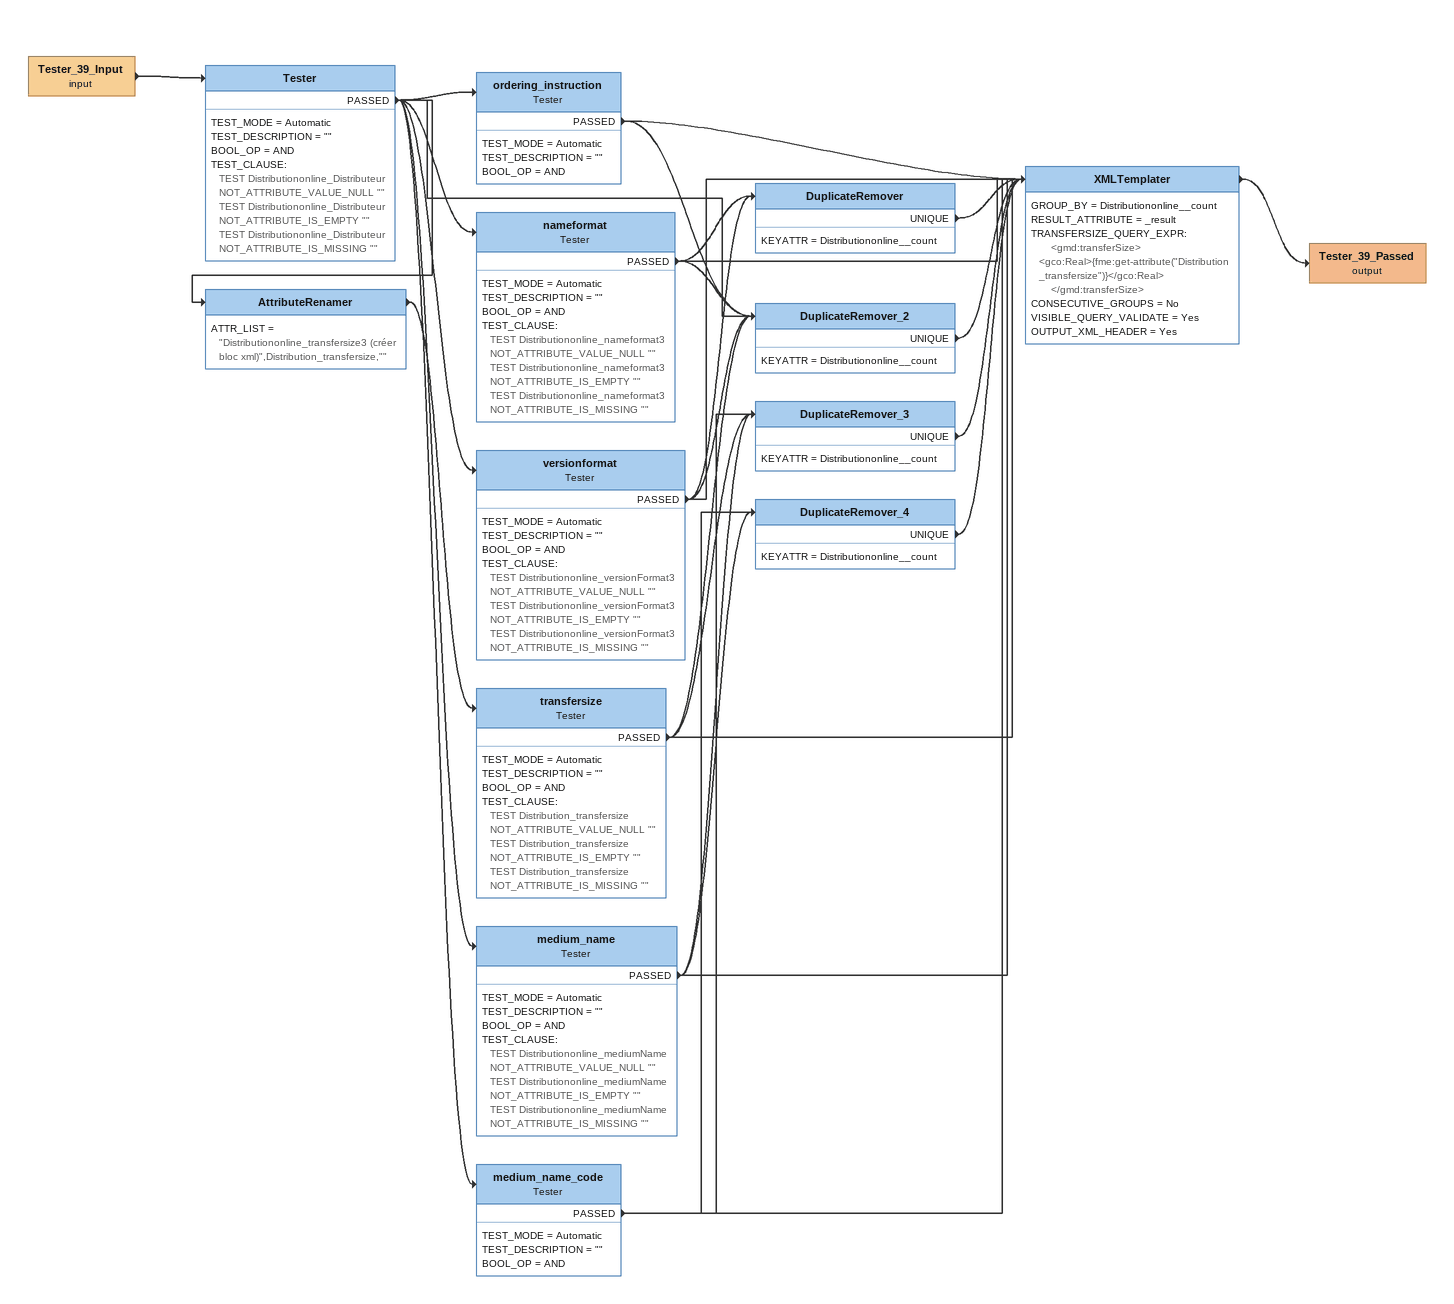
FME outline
Tester_39_Input (input)
    -> Tester
Tester
    TEST_MODE = Automatic
    TEST_DESCRIPTION = ""
    BOOL_OP = AND
    TEST_CLAUSE:
      TEST Distributiononline_Distributeur NOT_ATTRIBUTE_VALUE_NULL ""
      TEST Distributiononline_Distributeur NOT_ATTRIBUTE_IS_EMPTY ""
      TEST Distributiononline_Distributeur NOT_ATTRIBUTE_IS_MISSING ""
    PASSED -> medium_name_code
    PASSED -> ordering_instruction
    PASSED -> nameformat
    PASSED -> medium_name
    PASSED -> DuplicateRemover_2
    PASSED -> AttributeRenamer
    PASSED -> versionformat
ordering_instruction: Tester
    TEST_MODE = Automatic
    TEST_DESCRIPTION = ""
    BOOL_OP = AND
    PASSED -> XMLTemplater
    PASSED -> DuplicateRemover_2
nameformat: Tester
    TEST_MODE = Automatic
    TEST_DESCRIPTION = ""
    BOOL_OP = AND
    TEST_CLAUSE:
      TEST Distributiononline_nameformat3 NOT_ATTRIBUTE_VALUE_NULL ""
      TEST Distributiononline_nameformat3 NOT_ATTRIBUTE_IS_EMPTY ""
      TEST Distributiononline_nameformat3 NOT_ATTRIBUTE_IS_MISSING ""
    PASSED -> XMLTemplater
    PASSED -> DuplicateRemover
    PASSED -> DuplicateRemover_2
versionformat: Tester
    TEST_MODE = Automatic
    TEST_DESCRIPTION = ""
    BOOL_OP = AND
    TEST_CLAUSE:
      TEST Distributiononline_versionFormat3 NOT_ATTRIBUTE_VALUE_NULL ""
      TEST Distributiononline_versionFormat3 NOT_ATTRIBUTE_IS_EMPTY ""
      TEST Distributiononline_versionFormat3 NOT_ATTRIBUTE_IS_MISSING ""
    PASSED -> XMLTemplater
    PASSED -> DuplicateRemover
    PASSED -> DuplicateRemover_2
DuplicateRemover
    KEYATTR = Distributiononline__count
    UNIQUE -> XMLTemplater
AttributeRenamer
    ATTR_LIST = "Distributiononline_transfersize3 (créer bloc xml)",Distribution_transfersize,""
    -> transfersize
transfersize: Tester
    TEST_MODE = Automatic
    TEST_DESCRIPTION = ""
    BOOL_OP = AND
    TEST_CLAUSE:
      TEST Distribution_transfersize NOT_ATTRIBUTE_VALUE_NULL ""
      TEST Distribution_transfersize NOT_ATTRIBUTE_IS_EMPTY ""
      TEST Distribution_transfersize NOT_ATTRIBUTE_IS_MISSING ""
    PASSED -> DuplicateRemover_2
    PASSED -> DuplicateRemover_3
    PASSED -> XMLTemplater
DuplicateRemover_2
    KEYATTR = Distributiononline__count
    UNIQUE -> XMLTemplater
medium_name: Tester
    TEST_MODE = Automatic
    TEST_DESCRIPTION = ""
    BOOL_OP = AND
    TEST_CLAUSE:
      TEST Distributiononline_mediumName NOT_ATTRIBUTE_VALUE_NULL ""
      TEST Distributiononline_mediumName NOT_ATTRIBUTE_IS_EMPTY ""
      TEST Distributiononline_mediumName NOT_ATTRIBUTE_IS_MISSING ""
    PASSED -> XMLTemplater
    PASSED -> DuplicateRemover_4
    PASSED -> DuplicateRemover_3
medium_name_code: Tester
    TEST_MODE = Automatic
    TEST_DESCRIPTION = ""
    BOOL_OP = AND
    PASSED -> XMLTemplater
    PASSED -> DuplicateRemover_4
    PASSED -> DuplicateRemover_3
DuplicateRemover_3
    KEYATTR = Distributiononline__count
    UNIQUE -> XMLTemplater
DuplicateRemover_4
    KEYATTR = Distributiononline__count
    UNIQUE -> XMLTemplater
XMLTemplater
    GROUP_BY = Distributiononline__count
    RESULT_ATTRIBUTE = _result
    TRANSFERSIZE_QUERY_EXPR:
      	<gmd:transferSize>
      				<gco:Real>{fme:get-attribute("Distribution_transfersize")}</gco:Real>
      	</gmd:transferSize>
    CONSECUTIVE_GROUPS = No
    VISIBLE_QUERY_VALIDATE = Yes
    OUTPUT_XML_HEADER = Yes
    -> Tester_39_Passed (output)
Tester_39_Passed (output)
